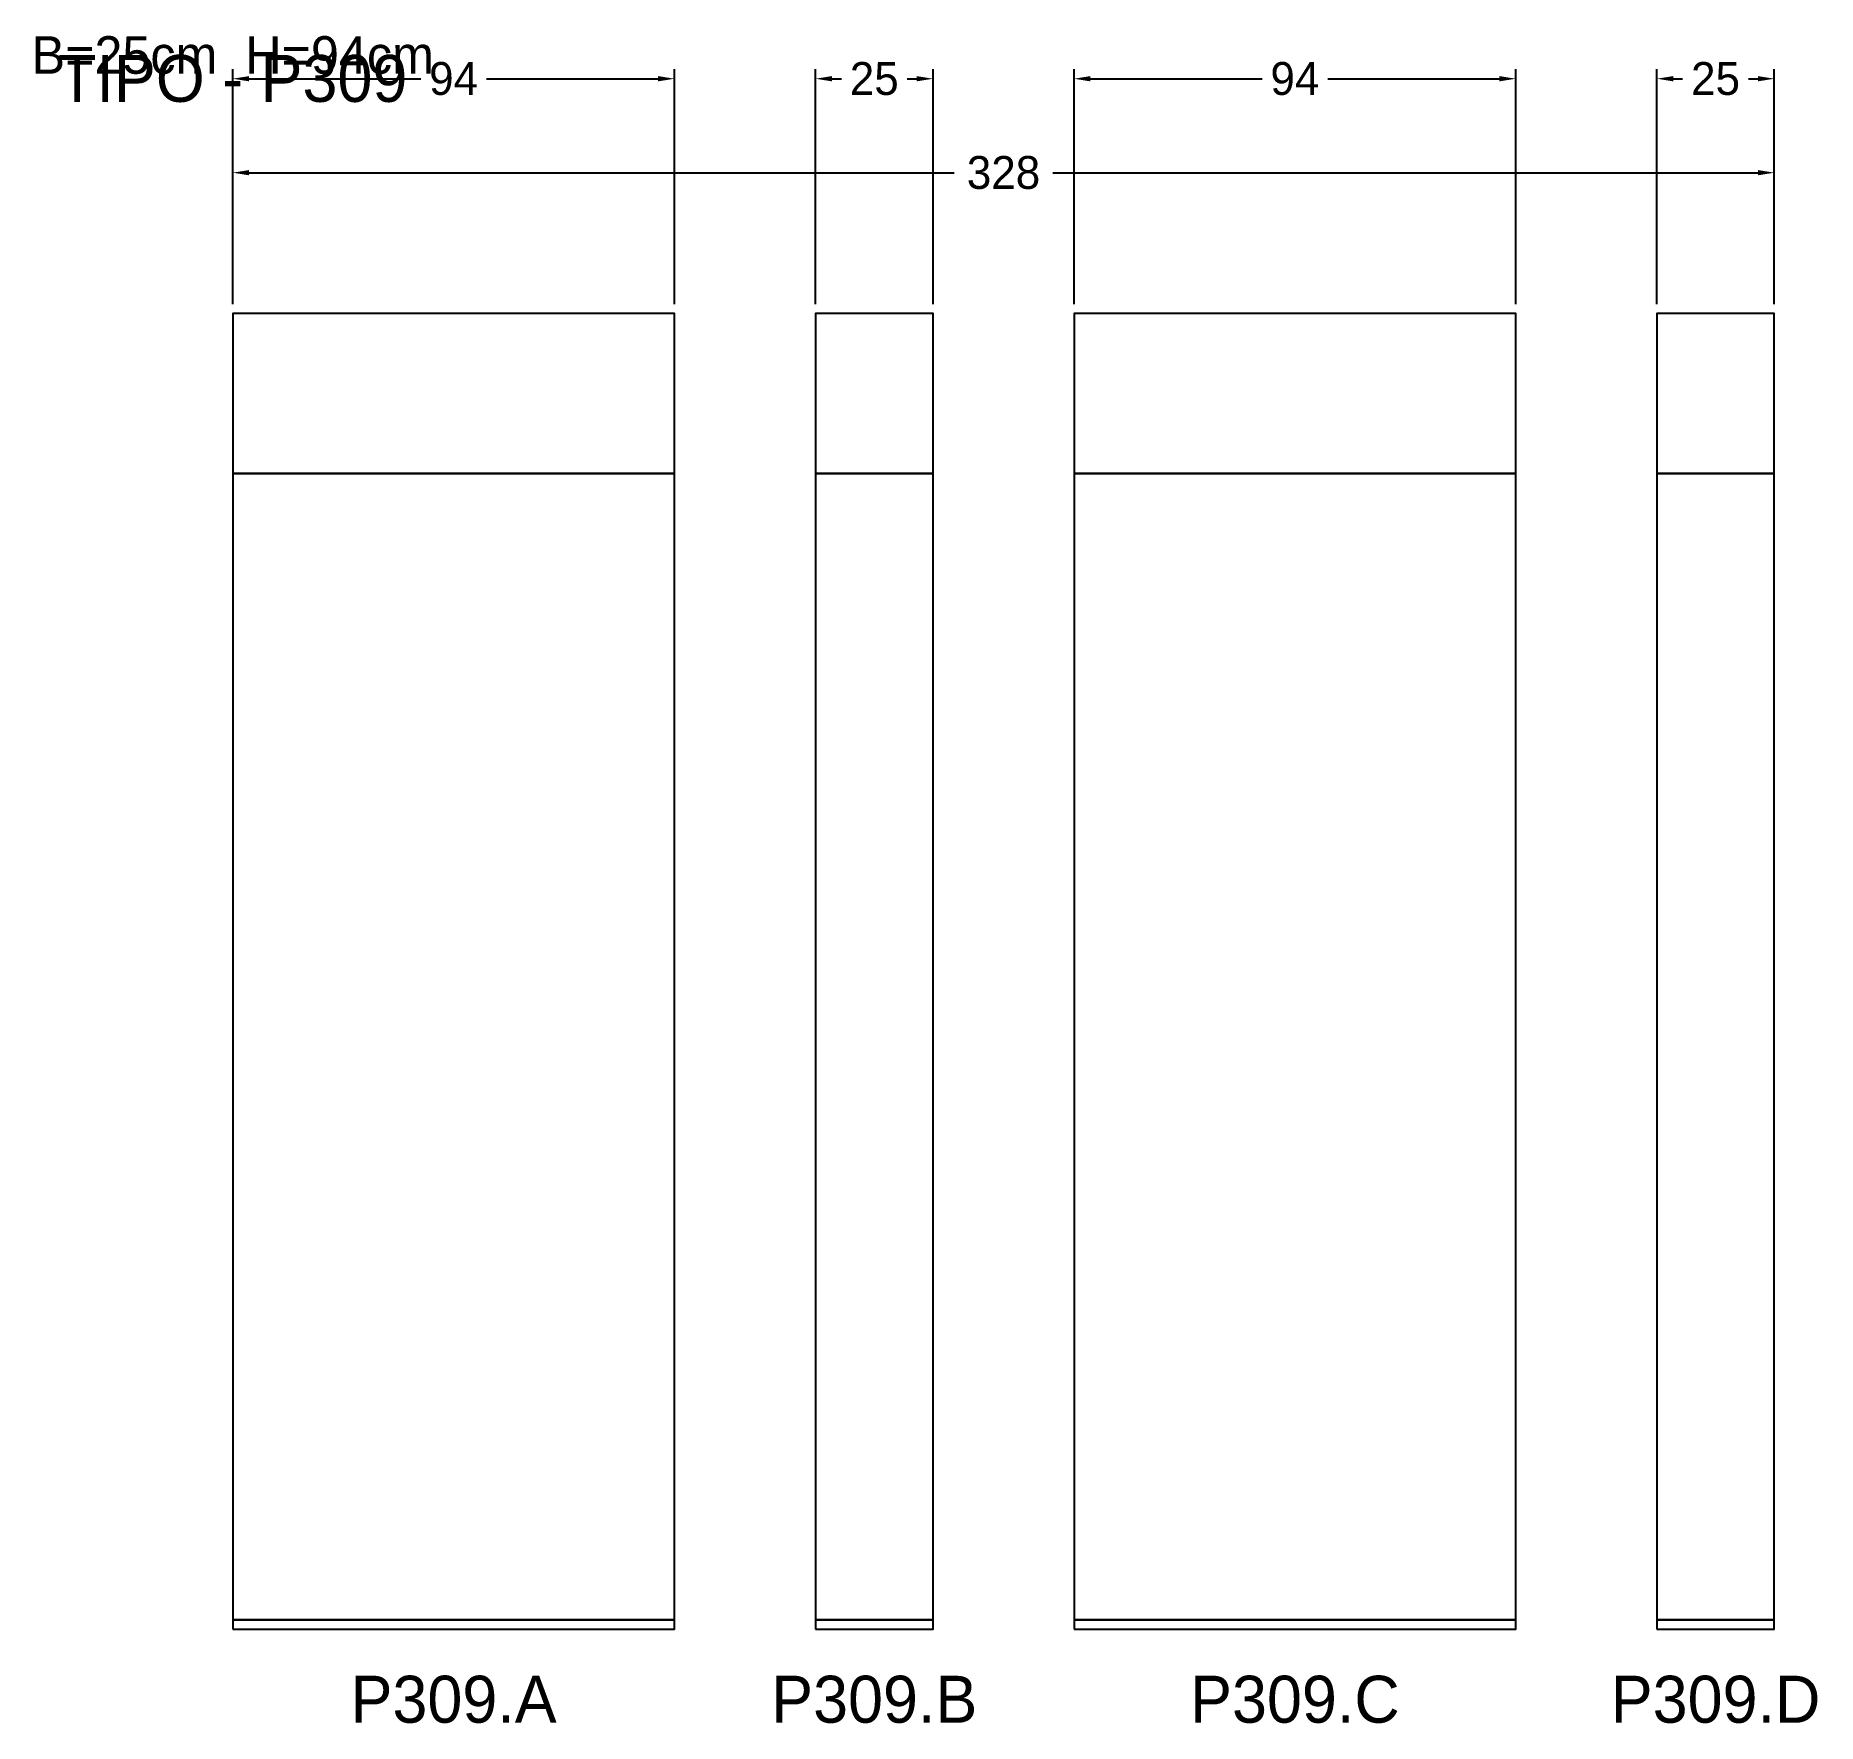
# Model space of a CAD drawing. Header units: metres. Extents: x -42 to 337, y -20 to 339.
import ezdxf

# ---------------------------------------------------------------- set-up
doc = ezdxf.new("R2010")
doc.units = ezdxf.units.M
for name, color, linetype in [('COTA', 3, 'Continuous'), ('Cota Secao (2x)', 3, 'Continuous'), ('NOMENCLATURA', 1, 'Continuous'), ('Paineis', 7, 'Continuous'), ('Texto Secao', 2, 'Continuous')]:
    doc.layers.add(name, color=color, linetype=linetype)
doc.dimstyles.new('COTA', dxfattribs={"dimtxt": 7, "dimasz": 3.5, "dimexe": 2, "dimexo": 2, "dimgap": 1.5, "dimtad": 1, "dimdec": 1, "dimcen": 2.5, "dimclrd": 3, "dimclre": 3, "dimclrt": 3, "dimazin": 3, "dimtfac": 1, "dimtmove": 0, "dimatfit": 3})

# ---------------------------------------------------------------- blocks, each defined once
blk = doc.blocks.new('_CLOSEDFILLED')
at = {"color": 0, "linetype": 'BYBLOCK'}
blk.add_solid([(-1, 0.16), (0, 0), (-1, -0.16)], dxfattribs=at)
blk = doc.blocks.new('*D1')
at = {"color": 3}
for p, q in [((0, 282), (0, 312)), ((328, 282), (328, 312)), ((3.5, 310), (153.5, 310)), ((174.5, 310), (324.5, 310))]:
    blk.add_line(p, q, dxfattribs=at)
at = {"layer": 'Defpoints'}
for p in [(0, 310), (0, 280), (328, 280)]:
    blk.add_point(p, dxfattribs=at)
at = {"layer": 'COTA', "color": 3, "xscale": 3.5, "yscale": 3.5, "rotation": 180}
blk.add_blockref('_CLOSEDFILLED', (0, 310), dxfattribs=at)
at = {"layer": 'COTA', "color": 3, "xscale": 3.5, "yscale": 3.5}
blk.add_blockref('_CLOSEDFILLED', (328, 310), dxfattribs=at)
at = {"layer": 'COTA', "color": 3, "insert": (164, 310), "char_height": 7, "attachment_point": 5}
blk.add_mtext('328', dxfattribs=at)
blk = doc.blocks.new('*D2')
at = {"color": 3}
for p, q in [((0, 282), (0, 332)), ((3.5, 330), (40, 330)), ((54, 330), (90.5, 330)), ((94, 282), (94, 332))]:
    blk.add_line(p, q, dxfattribs=at)
at = {"layer": 'Defpoints'}
for p in [(0, 330), (0, 280), (94, 280)]:
    blk.add_point(p, dxfattribs=at)
at = {"layer": 'COTA', "color": 3, "xscale": 3.5, "yscale": 3.5, "rotation": 180}
blk.add_blockref('_CLOSEDFILLED', (0, 330), dxfattribs=at)
at = {"layer": 'COTA', "color": 3, "xscale": 3.5, "yscale": 3.5}
blk.add_blockref('_CLOSEDFILLED', (94, 330), dxfattribs=at)
at = {"layer": 'COTA', "color": 3, "insert": (47, 330), "char_height": 7, "attachment_point": 5}
blk.add_mtext('94', dxfattribs=at)
blk = doc.blocks.new('*D3')
at = {"color": 3}
for p, q in [((124, 282), (124, 332)), ((127.5, 330), (129.5, 330)), ((143.5, 330), (145.5, 330)), ((149, 282), (149, 332))]:
    blk.add_line(p, q, dxfattribs=at)
at = {"layer": 'Defpoints'}
for p in [(124, 330), (124, 280), (149, 280)]:
    blk.add_point(p, dxfattribs=at)
at = {"layer": 'COTA', "color": 3, "xscale": 3.5, "yscale": 3.5, "rotation": 180}
blk.add_blockref('_CLOSEDFILLED', (124, 330), dxfattribs=at)
at = {"layer": 'COTA', "color": 3, "xscale": 3.5, "yscale": 3.5}
blk.add_blockref('_CLOSEDFILLED', (149, 330), dxfattribs=at)
at = {"layer": 'COTA', "color": 3, "insert": (136.5, 330), "char_height": 7, "attachment_point": 5}
blk.add_mtext('25', dxfattribs=at)
blk = doc.blocks.new('*D4')
at = {"color": 3}
for p, q in [((179, 282), (179, 332)), ((182.5, 330), (219, 330)), ((233, 330), (269.5, 330)), ((273, 282), (273, 332))]:
    blk.add_line(p, q, dxfattribs=at)
at = {"layer": 'Defpoints'}
for p in [(179, 330), (179, 280), (273, 280)]:
    blk.add_point(p, dxfattribs=at)
at = {"layer": 'COTA', "color": 3, "xscale": 3.5, "yscale": 3.5, "rotation": 180}
blk.add_blockref('_CLOSEDFILLED', (179, 330), dxfattribs=at)
at = {"layer": 'COTA', "color": 3, "xscale": 3.5, "yscale": 3.5}
blk.add_blockref('_CLOSEDFILLED', (273, 330), dxfattribs=at)
at = {"layer": 'COTA', "color": 3, "insert": (226, 330), "char_height": 7, "attachment_point": 5}
blk.add_mtext('94', dxfattribs=at)
blk = doc.blocks.new('*D5')
at = {"color": 3}
for p, q in [((303, 282), (303, 332)), ((306.5, 330), (308.5, 330)), ((322.5, 330), (324.5, 330)), ((328, 282), (328, 332))]:
    blk.add_line(p, q, dxfattribs=at)
at = {"layer": 'Defpoints'}
for p in [(303, 330), (303, 280), (328, 280)]:
    blk.add_point(p, dxfattribs=at)
at = {"layer": 'COTA', "color": 3, "xscale": 3.5, "yscale": 3.5, "rotation": 180}
blk.add_blockref('_CLOSEDFILLED', (303, 330), dxfattribs=at)
at = {"layer": 'COTA', "color": 3, "xscale": 3.5, "yscale": 3.5}
blk.add_blockref('_CLOSEDFILLED', (328, 330), dxfattribs=at)
at = {"layer": 'COTA', "color": 3, "insert": (315.5, 330), "char_height": 7, "attachment_point": 5}
blk.add_mtext('25', dxfattribs=at)

msp = doc.modelspace()

# ---------------------------------------------------------------- linework, layer by layer
at = {"layer": 'Paineis'}
for points in [[(0, 246), (94, 246), (94, 280), (0, 280)], [(124, 246), (149, 246), (149, 280), (124, 280)], [(179, 246), (273, 246), (273, 280), (179, 280)], [(303, 246), (328, 246), (328, 280), (303, 280)], [(0, 2), (94, 2), (94, 246), (0, 246)], [(124, 2), (149, 2), (149, 246), (124, 246)], [(179, 2), (273, 2), (273, 246), (179, 246)], [(303, 2), (328, 2), (328, 246), (303, 246)], [(0, 0), (94, 0), (94, 2), (0, 2)], [(124, 0), (149, 0), (149, 2), (124, 2)], [(179, 0), (273, 0), (273, 2), (179, 2)], [(303, 0), (328, 0), (328, 2), (303, 2)]]:
    msp.add_lwpolyline(points, close=True, dxfattribs=at)

# ---------------------------------------------------------------- texts
at = {"layer": 'Cota Secao (2x)', "insert": (0, 335), "char_height": 8, "width": 348, "attachment_point": 5}
msp.add_mtext('B=25cm  H=94cm', dxfattribs=at)
at = {"layer": 'NOMENCLATURA', "insert": (0, 330), "char_height": 10, "width": 300, "attachment_point": 5}
msp.add_mtext('TIPO - P309', dxfattribs=at)
at = {"layer": 'Texto Secao', "char_height": 10, "attachment_point": 5}
for s, insert, width in [('P309.A', (47, -15), 114), ('P309.B', (136.5, -15), 45), ('P309.C', (226, -15), 114), ('P309.D', (315.5, -15), 45)]:
    msp.add_mtext(s, dxfattribs=dict(at, insert=insert, width=width))

# ---------------------------------------------------------------- dimensions: what is measured, and where the dimension line sits
at = {"layer": 'COTA'}
for base, p1, p2, picture, middle in [((0, 330), (0, 280), (94, 280), '*D2', (47, 330)), ((124, 330), (124, 280), (149, 280), '*D3', (136.5, 330)), ((179, 330), (179, 280), (273, 280), '*D4', (226, 330)), ((303, 330), (303, 280), (328, 280), '*D5', (315.5, 330)), ((0, 310), (0, 280), (328, 280), '*D1', (164, 310))]:
    dim = msp.add_linear_dim(base=base, p1=p1, p2=p2, dimstyle='COTA', dxfattribs=at)
    dim.commit()
    dim.dimension.update_dxf_attribs({"geometry": picture, "text_midpoint": middle})

doc.saveas('drawing.dxf')
